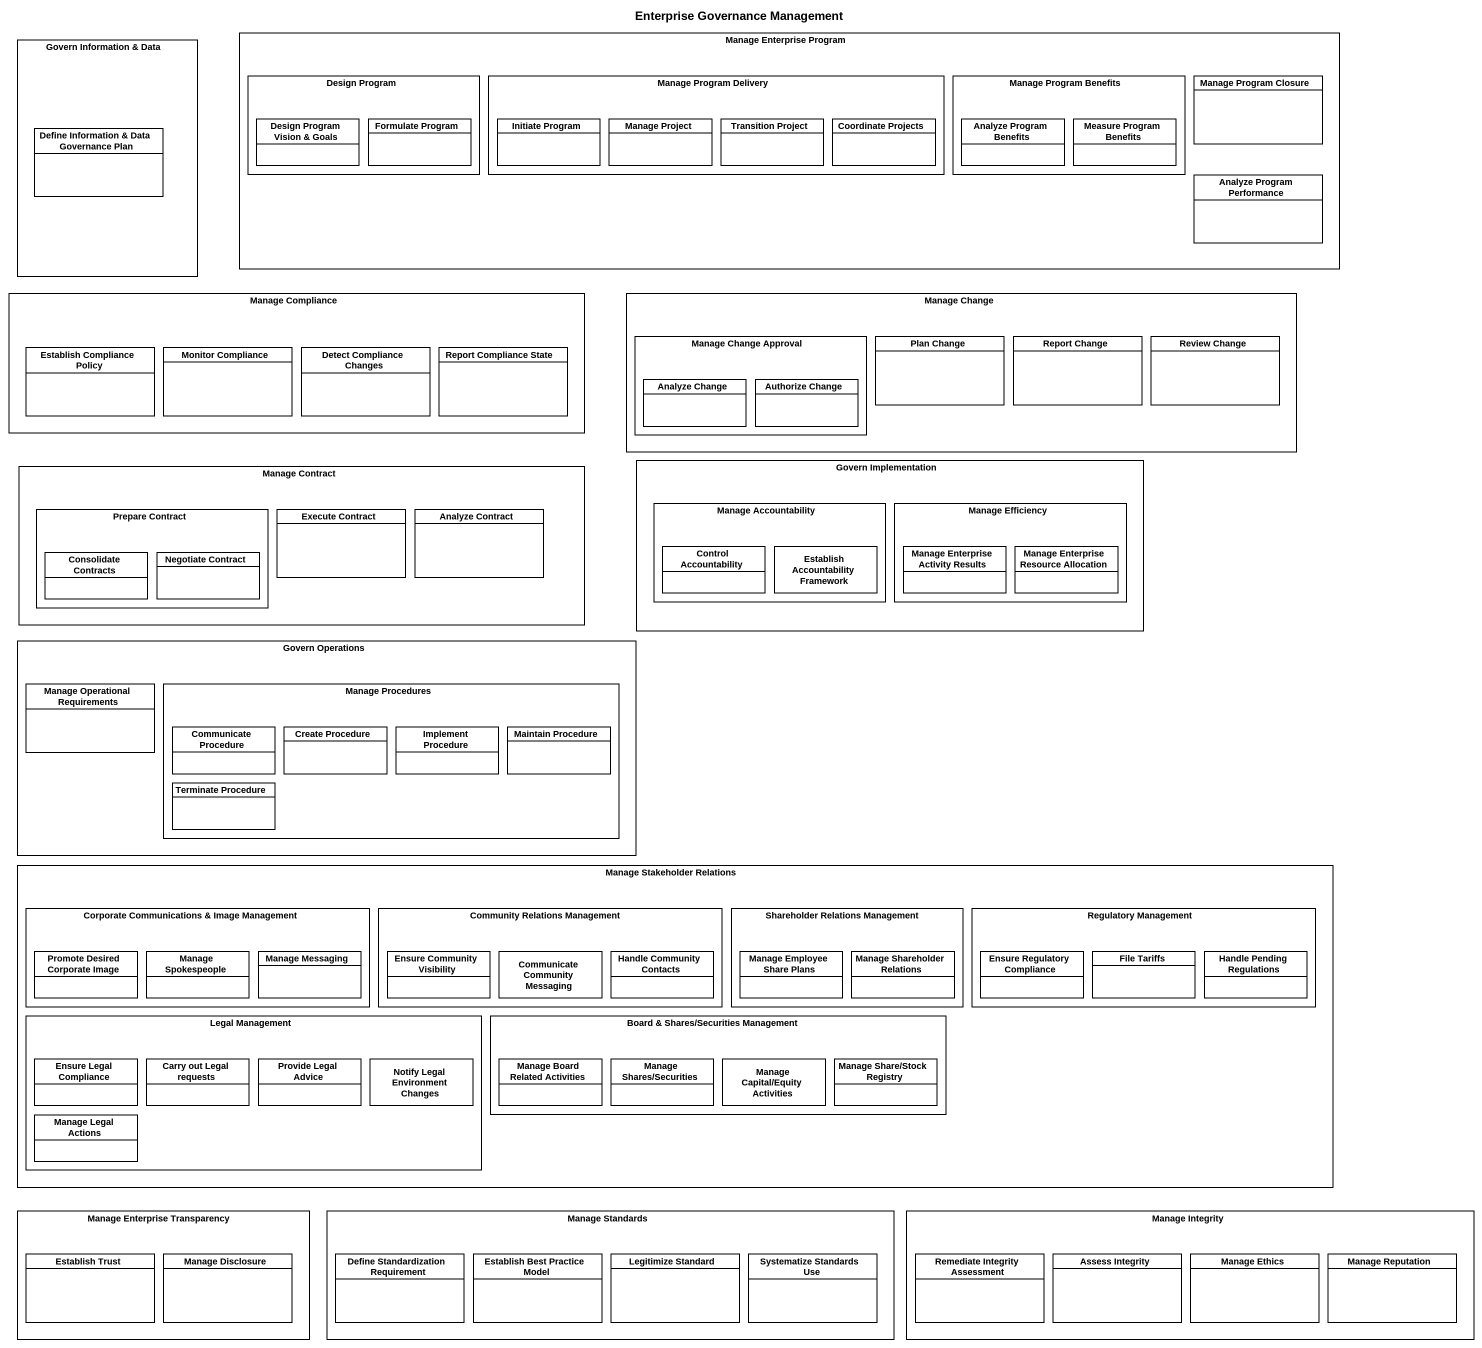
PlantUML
@startuml
title Enterprise Governance Management
hide circle
hide empty members
rectangle "Govern Information & Data" as Govern_Information_Data {
  class "Define Information & Data Governance Plan" as Define_Information_Data #FFFFFF
}
rectangle "Manage Enterprise Program" as Manage_Enterprise_Program {
  rectangle "Design Program" as Design_Program #FFFFFF {
    class "Design Program Vision & Goals" as Design_Program_Vision_Goals #FFFFFF
    class "Formulate Program" as Formulate_Program #FFFFFF
  }
  rectangle "Manage Program Delivery" as Manage_Program_Delivery #FFFFFF {
    class "Initiate Program" as Initiate_Program #FFFFFF
    class "Manage Project" as Manage_Project #FFFFFF
    class "Transition Project" as Transition_Project #FFFFFF
    class "Coordinate Projects" as Coordinate_Projects #FFFFFF
  }
  rectangle "Manage Program Benefits" as Manage_Program_Benefits #FFFFFF {
    class "Analyze Program Benefits" as Analyze_Program_Benefits #FFFFFF
    class "Measure Program Benefits" as Measure_Program_Benefits #FFFFFF
  }
  class "Manage Program Closure" as Manage_Program_Closure #FFFFFF
  class "Analyze Program Performance" as Analyze_Program_Performance #FFFFFF
}
rectangle "Manage Compliance" as Manage_Compliance {
  class "Establish Compliance Policy" as Establish_Compliance_Policy #FFFFFF
  class "Monitor Compliance" as Monitor_Compliance #FFFFFF
  class "Detect Compliance Changes" as Detect_Compliance_Changes #FFFFFF
  class "Report Compliance State" as Report_Compliance_State #FFFFFF
}
rectangle "Manage Change" as Manage_Change {
  rectangle "Manage Change Approval" as Manage_Change_Approval #FFFFFF {
    class "Analyze Change" as Analyze_Change #FFFFFF
    class "Authorize Change" as Authorize_Change #FFFFFF
  }
  class "Plan Change" as Plan_Change #FFFFFF
  class "Report Change" as Report_Change #FFFFFF
  class "Review Change" as Review_Change #FFFFFF
}
rectangle "Manage Contract" as Manage_Contract {
  rectangle "Prepare Contract" as Prepare_Contract #FFFFFF {
    class "Consolidate Contracts" as Consolidate_Contracts #FFFFFF
    class "Negotiate Contract" as Negotiate_Contract #FFFFFF
  }
  class "Execute Contract" as Execute_Contract #FFFFFF
  class "Analyze Contract" as Analyze_Contract #FFFFFF
}
rectangle "Govern Implementation" as Govern_Implementation {
  rectangle "Manage Accountability" as Manage_Accountability #FFFFFF {
    class "Control Accountability" as Control_Accountability #FFFFFF
    class "Establish Accountability Framework" as Establish_Accountability #FFFFFF
  }
  rectangle "Manage Efficiency" as Manage_Efficiency #FFFFFF {
    class "Manage Enterprise Activity Results" as Manage_Enterprise_Activity #FFFFFF
    class "Manage Enterprise Resource Allocation" as Manage_Enterprise_Resource #FFFFFF
  }
}
rectangle "Govern Operations" as Govern_Operations {
  class "Manage Operational Requirements" as Manage_Operational #FFFFFF
  rectangle "Manage Procedures" as Manage_Procedures #FFFFFF {
    class "Communicate Procedure" as Communicate_Procedure #FFFFFF
    class "Create Procedure" as Create_Procedure #FFFFFF
    class "Implement Procedure" as Implement_Procedure #FFFFFF
    class "Maintain Procedure" as Maintain_Procedure #FFFFFF
    class "Terminate Procedure" as Terminate_Procedure #FFFFFF
  }
}
rectangle "Manage Stakeholder Relations" as Manage_Stakeholder_Relations {
  rectangle "Corporate Communications & Image Management" as Corporate_Communications #FFFFFF {
    class "Promote Desired Corporate Image" as Promote_Desired_Corporate #FFFFFF
    class "Manage Spokespeople" as Manage_Spokespeople #FFFFFF
    class "Manage Messaging" as Manage_Messaging #FFFFFF
  }
  rectangle "Community Relations Management" as Community_Relations #FFFFFF {
    class "Ensure Community Visibility" as Ensure_Community_Visibility #FFFFFF
    class "Communicate Community Messaging" as Communicate_Community #FFFFFF
    class "Handle Community Contacts" as Handle_Community_Contacts #FFFFFF
  }
  rectangle "Shareholder Relations Management" as Shareholder_Relations #FFFFFF {
    class "Manage Employee Share Plans" as Manage_Employee_Share_Plans #FFFFFF
    class "Manage Shareholder Relations" as Manage_Shareholder_Relations #FFFFFF
  }
  rectangle "Regulatory Management" as Regulatory_Management #FFFFFF {
    class "Ensure Regulatory Compliance" as Ensure_Regulatory_Compliance #FFFFFF
    class "File Tariffs" as File_Tariffs #FFFFFF
    class "Handle Pending Regulations" as Handle_Pending_Regulations #FFFFFF
  }
  rectangle "Legal Management" as Legal_Management #FFFFFF {
    class "Ensure Legal Compliance" as Ensure_Legal_Compliance #FFFFFF
    class "Carry out Legal requests" as Carry_out_Legal_requests #FFFFFF
    class "Provide Legal Advice" as Provide_Legal_Advice #FFFFFF
    class "Notify Legal Environment Changes" as Notify_Legal_Environment #FFFFFF
    class "Manage Legal Actions" as Manage_Legal_Actions #FFFFFF
  }
  rectangle "Board & Shares/Securities Management" as Board_Shares_Securities #FFFFFF {
    class "Manage Board Related Activities" as Manage_Board_Related #FFFFFF
    class "Manage Shares/Securities" as Manage_Shares_Securities #FFFFFF
    class "Manage Capital/Equity Activities" as Manage_Capital_Equity #FFFFFF
    class "Manage Share/Stock Registry" as Manage_Share_Stock_Registry #FFFFFF
  }
}
rectangle "Manage Enterprise Transparency" as Manage_Enterprise {
  class "Establish Trust" as Establish_Trust #FFFFFF
  class "Manage Disclosure" as Manage_Disclosure #FFFFFF
}
rectangle "Manage Standards" as Manage_Standards {
  class "Define Standardization Requirement" as Define_Standardization #FFFFFF
  class "Establish Best Practice Model" as Establish_Best_Practice #FFFFFF
  class "Legitimize Standard" as Legitimize_Standard #FFFFFF
  class "Systematize Standards Use" as Systematize_Standards_Use #FFFFFF
}
rectangle "Manage Integrity" as Manage_Integrity {
  class "Remediate Integrity Assessment" as Remediate_Integrity #FFFFFF
  class "Assess Integrity" as Assess_Integrity #FFFFFF
  class "Manage Ethics" as Manage_Ethics #FFFFFF
  class "Manage Reputation" as Manage_Reputation #FFFFFF
}
@enduml
